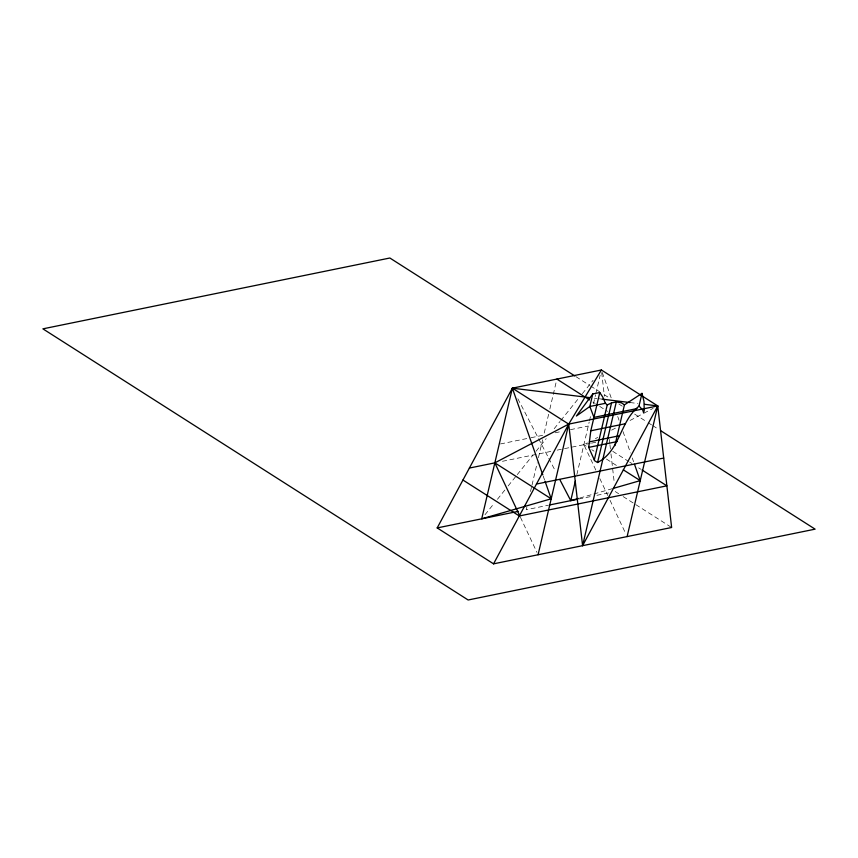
<?xml version="1.0" encoding="UTF-8"?>
<svg xmlns="http://www.w3.org/2000/svg" width="858" height="858" viewBox="0 0 858 858"><rect width="100%" height="100%" fill="white"/><g stroke="black" fill="none" stroke-linecap="round" stroke-linejoin="round"><path stroke-width="0.64" stroke-dasharray="4.29 3.22" d="M526.844 507.132L526.233 509.738L548.487 505.19M530.501 491.516L531.724 486.304M532.035 485.006L537.215 462.88M538.438 457.679L542.642 439.757M548.627 414.264L543.736 435.113L531.038 437.709M549.849 409.051L556.574 380.384M576.855 474.613L589.167 422.115M589.478 420.817L591.001 414.296M593.446 403.871L595.591 394.755M595.892 393.447L600.171 375.203M485.017 514.714L494.111 503.399M497.425 499.292L504.858 490.036M508.172 485.918L516.441 475.643M517.267 474.613L532.979 455.072M536.1 451.19L546.192 438.631M554.204 428.678L560.006 421.471M560.832 420.441L579.043 397.79M582.357 393.672L593.114 380.287M595.827 470.077L583.88 444.68L587.344 442.867M595.42 438.631L597.726 437.419M611.582 430.148L617.352 427.123M630.051 420.463L642.749 413.803M643.908 413.191L653.142 408.354M579.761 498.048L592.631 494.337M593.918 493.972L611.926 488.781M500.482 443.94L529.761 437.966M555.158 432.786L561.518 431.488M570.431 429.665L588.256 426.029M502.466 461.304L552.091 451.169M557.174 450.128L590.24 443.382M591.516 443.125L596.6 442.084M578.614 499.045L591.698 496.374M596.943 495.302L608.73 492.9M594.304 398.176L596.954 398.509M598.273 398.67L602.241 399.152M629.997 402.541L637.934 403.507M575.975 376.683L589.51 385.317M590.636 386.036L599.667 391.784M604.171 394.659L608.687 397.544M618.843 404.011L622.222 406.166M634.63 414.082L647.039 421.997M648.165 422.715L651.544 424.871M652.681 425.589L658.311 429.182M592.942 402.08L595.205 403.517M599.71 406.392L607.603 411.422M612.773 451.34L628.549 461.4M629.675 462.119L631.938 463.556M638.695 467.867L640.947 469.305M583.88 444.68L586.132 446.117M591.773 449.71L594.026 451.147M606.424 459.051L616.57 465.529M615.272 491.559L618.65 493.715M623.165 496.589L671.632 527.498M517.857 398.756L537.398 436.411M538.588 438.695L548.176 457.164M548.788 458.344L555.501 471.267M599.806 478.539L607.775 495.474M610.049 500.311L625.975 534.169M520.431 517.277L536.936 552.348M602.284 372.511L611.55 398.906M617.728 416.505L619.047 420.281M623.026 431.595L630.523 452.96M632.292 457.99L633.622 461.765M543.253 476.169L544.573 479.944M601.694 372.619L604.386 396.214M609.33 439.489L609.77 443.393M609.92 444.691L610.521 449.903M610.96 453.807L614.231 482.443"/><path stroke-width="1.29" d="M614.875 445.624L624.452 404.826L641.977 393.372L643.961 401.254L644.24 410.306L643.629 412.913L642.739 410.124L639.124 406.091C619.69 421.278 620.559 450.525 597.565 462.526L594.637 460.725L588.695 447.393L590.808 430.78L599.785 392.524L592.771 393.951L576.383 416.033L589.832 406.488L605.405 403.303L607.228 404.922L594.304 459.995M538.073 554.761L568.715 424.109L601.394 369.991L657.754 405.931L671.632 527.498L493.554 563.845L437.194 527.917L512.355 388.17L601.394 369.991M592.771 393.951L589.832 406.488L593.961 417.374L636.958 408.59M578.474 498.423L570.752 500.643L575.332 481.124M597.565 462.526L611.55 402.928L616.301 401.962L621.278 402.777L624.452 404.826M545.012 481.199L551.201 498.798L481.713 518.822L512.355 388.17L568.715 424.109L582.593 545.677L616.301 401.962M638.942 406.295L641.977 393.372M627.112 536.582L657.754 405.931L644.54 404.311M493.554 563.845L568.715 424.109L657.754 405.931L582.593 545.677M568.715 424.109L494.841 462.859L469.39 468.06M607.228 404.922L611.55 402.928M613.213 488.406L640.24 480.619L634.502 464.275M590.808 430.78L625.139 423.777M589.403 441.87L619.015 435.821M588.695 447.393L617.063 441.602M536.475 484.041L663.706 458.065M437.194 527.917L518.371 511.336M549.796 504.922L577.295 499.313M590.347 397.694L512.355 388.17L542.814 474.914M602.241 399.152L629.997 402.541M574.849 375.965L389.864 258.011L42.9 328.85L468.136 599.989L815.1 529.15L660.574 430.619M556.874 379.086L589.564 399.925M642.084 470.023L666.88 485.832L519.304 515.969L462.945 480.03M623.326 469.841L640.24 480.619M551.201 498.798L494.841 462.859L519.862 516.066M599.785 392.524L602.756 397.05L605.405 403.303M559.77 479.493L570.752 500.643"/></g></svg>
